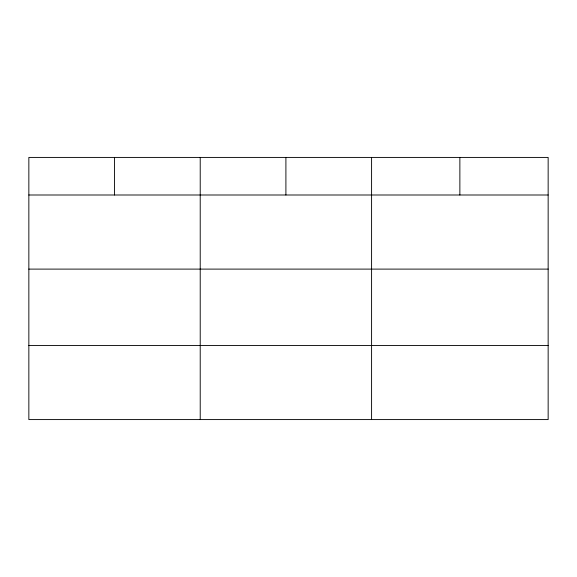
<?xml version="1.0" encoding="UTF-8"?>
<svg xmlns="http://www.w3.org/2000/svg" width="577" height="577" viewBox="0 0 577 577"><rect width="100%" height="100%" fill="white"/><g stroke="black" fill="none" stroke-linecap="round" stroke-linejoin="round"><path stroke-width="0.87" d="M548.15 269.106L548.15 157.42L28.85 157.42L28.85 419.58L548.15 419.58L548.15 269.106L28.85 269.106M28.85 194.997L548.15 194.997M28.85 345.464L548.15 345.464M459.869 157.42L459.869 194.997M371.588 157.42L371.588 419.58M285.903 157.42L285.903 194.997M200.219 157.42L200.219 419.58M114.534 157.42L114.534 194.997"/></g></svg>
